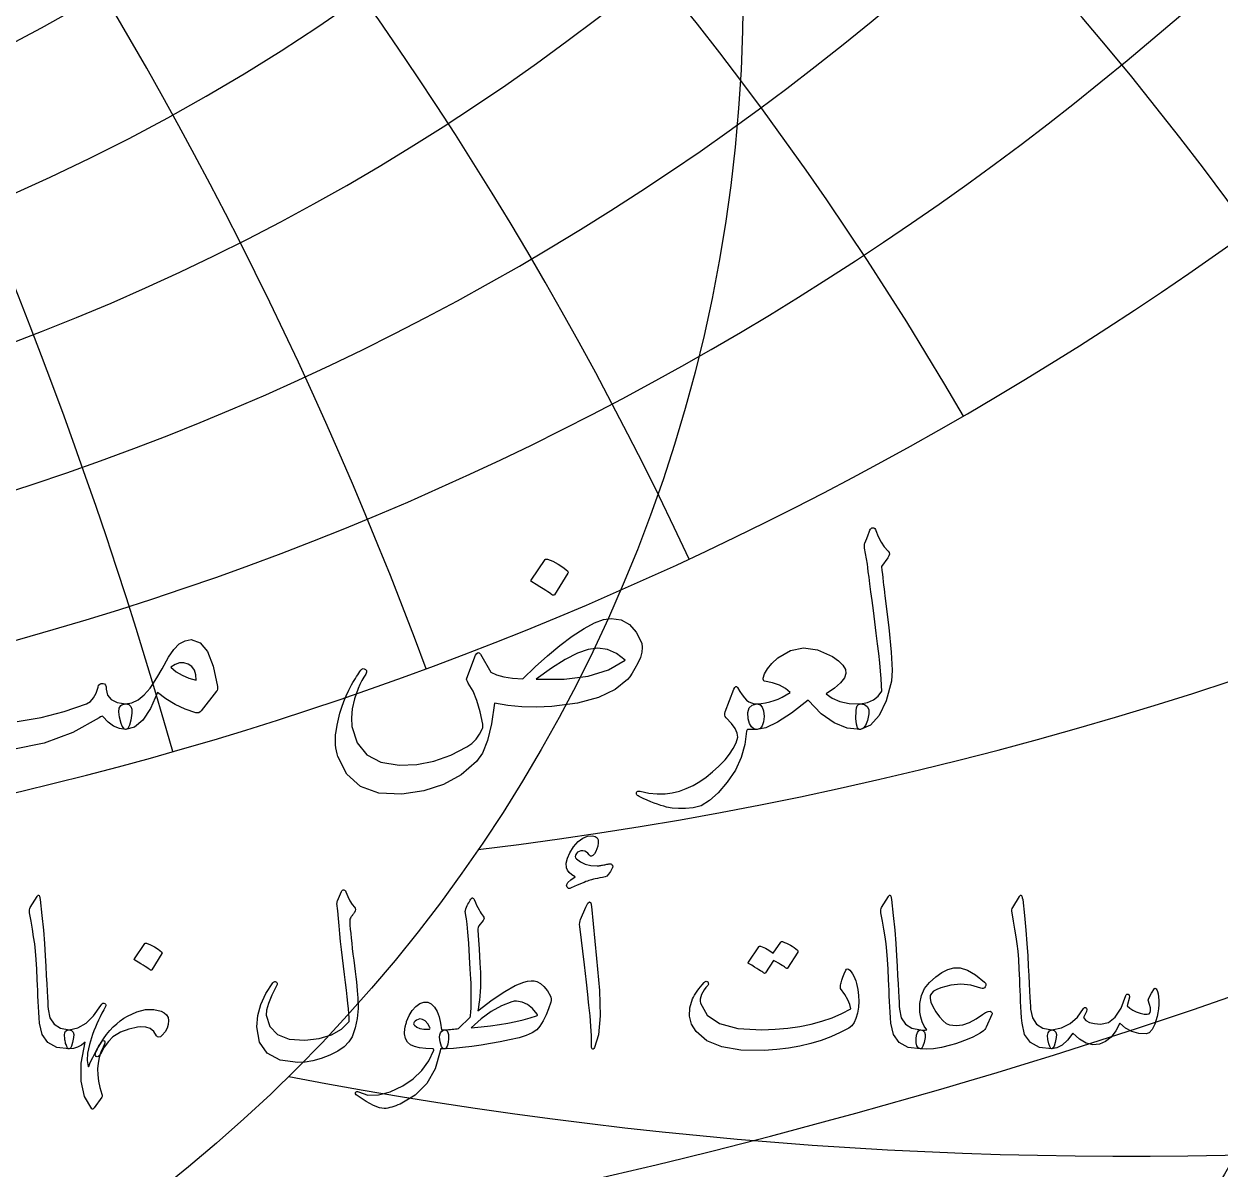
# Model space of a CAD drawing. Header units: millimetres. Extents: x -68 to 68, y -68 to 70.
# Drawn here: x 15.16 to 37.7, y -22.19 to -0.61 of the extents above; entities that cross this region are included whole.
import ezdxf

# ---------------------------------------------------------------- set-up
doc = ezdxf.new("R2010")
doc.units = ezdxf.units.MM
for name, color, linetype in [('CUT_OUTER', 1, 'Continuous'), ('ENGRAVE', 7, 'Continuous'), ('ENGRAVE_FINE', 8, 'Continuous'), ('TEXT', 5, 'Continuous')]:
    doc.layers.add(name, color=color, linetype=linetype)

msp = doc.modelspace()

# ---------------------------------------------------------------- linework, layer by layer
at = {"layer": 'CUT_OUTER'}
msp.add_arc((-0.0002, -0.0002), 68.4749, 142.031029, 87.802838, dxfattribs=at)
at = {"layer": 'ENGRAVE'}
for radius in [67, 43.8575, 28.7086]:
    msp.add_circle((0, 0), radius, dxfattribs=at)
for centre, radius, start, end in [((0, 30.2941), 37.2405, 270, 75.49449), ((0, 27.8775), 32.4871, 270, 90), ((0, 33.3206), 42.6428, 270, 33.30323), ((0, 25.9305), 28.229, 270, 90), ((0, 37.1618), 48.9134, 270, 11.35041), ((0, 42.1277), 56.3778, 270, 354.39186), ((0, 48.7087), 65.544, 270, 340.040965), ((15.0017, 55.9872), 72.6849, 276.888696, 315.464274), ((35.9794, 62.3181), 84.2706, 259.171247, 290.03171)]:
    msp.add_arc(centre, radius, start, end, dxfattribs=at)
at = {"layer": 'ENGRAVE_FINE'}
for centre, radius, start, end in [((-70.3326, -39.4895), 91.8127, 15.907198, 40), ((-49.5204, -39.4895), 77.04, 20.296793, 50), ((-34.0729, -39.4895), 68.1459, 24.992282, 60), ((-21.4801, -39.4895), 62.8036, 30.089288, 70), ((-10.4061, -39.4895), 59.9265, 35.707517, 80), ((-10.4061, -39.4895), 59.9265, 35.707517, 80), ((-21.4801, -39.4895), 62.8036, 30.089288, 70), ((-34.0729, -39.4895), 68.1459, 24.992282, 60), ((-49.5204, -39.4895), 77.04, 20.296793, 50), ((-70.3326, -39.4895), 91.8127, 15.907198, 40), ((0, 90.5061), 115.8272, 270, 305.26668)]:
    msp.add_arc(centre, radius, start, end, dxfattribs=at)
at = {"layer": 'TEXT'}
for points in [[(31.004, -10.396), (31.04, -10.3092), (31.0679, -10.2403), (31.0879, -10.1894), (31.0998, -10.1565), (31.1092, -10.1355), (31.1211, -10.1205), (31.1358, -10.1116), (31.1531, -10.1086), (31.1727, -10.1119), (31.189, -10.1219), (31.202, -10.1385), (31.2116, -10.1618), (31.2559, -10.2759), (31.3087, -10.3787), (31.3703, -10.4702), (31.4405, -10.5503), (31.4601, -10.576), (31.4658, -10.6049), (31.4574, -10.6372), (31.4352, -10.6728), (31.3181, -10.8378), (31.326, -10.9116), (31.334, -10.9841), (31.342, -11.0553), (31.35, -11.1252), (31.358, -11.1937), (31.366, -11.2609), (31.374, -11.3268), (31.3819, -11.3913), (31.4555, -11.9888), (31.5004, -12.4558), (31.5167, -12.7925), (31.5044, -12.9987), (31.4039, -13.373), (31.2728, -13.6494), (31.1111, -13.8281), (30.9189, -13.9089), (30.9135, -13.9089), (30.9082, -13.9089), (30.9029, -13.9089), (30.8976, -13.9089), (30.866, -13.879), (30.8457, -13.8104), (30.8367, -13.7033), (30.839, -13.5576), (30.844, -13.5037), (30.859, -13.4645), (30.8839, -13.4398), (30.9189, -13.4299), (31.0539, -13.4029), (31.1664, -13.354), (31.2562, -13.2832), (31.3234, -13.1903), (31.3189, -13.0789), (31.3107, -12.9522), (31.2989, -12.8101), (31.2835, -12.6528), (31.2647, -12.4808), (31.2429, -12.2948), (31.2181, -12.0949), (31.1903, -11.881), (31.1647, -11.6707), (31.1411, -11.4818), (31.1195, -11.3141), (31.0998, -11.1678), (31.0829, -11.0427), (31.0692, -10.9389), (31.0589, -10.8564), (31.0519, -10.7952), (30.9987, -10.4918), (30.997, -10.4619), (30.9974, -10.4359), (30.9997, -10.414), (31.004, -10.396)], [(24.9789, -10.71), (24.9855, -10.7034), (24.9948, -10.6994), (25.0068, -10.698), (25.0215, -10.6994), (25.1249, -10.7413), (25.2224, -10.7925), (25.3139, -10.8531), (25.3994, -10.9229), (25.4077, -10.9336), (25.4113, -10.9442), (25.4103, -10.9549), (25.4047, -10.9655), (25.1545, -11.37), (25.1452, -11.3797), (25.1332, -11.382), (25.1186, -11.377), (25.1013, -11.3647), (25.0863, -11.3541), (25.0627, -11.3381), (25.0304, -11.3168), (24.9895, -11.2902), (24.9393, -11.2582), (24.8791, -11.221), (24.8089, -11.1784), (24.7287, -11.1305), (24.7181, -11.1225), (24.7127, -11.1145), (24.7127, -11.1066), (24.7181, -11.0986)], [(26.2244, -11.8171), (26.41, -11.8444), (26.5677, -11.9316), (26.6974, -12.0786), (26.7992, -12.2855), (26.8105, -12.3647), (26.8019, -12.4532), (26.7732, -12.551), (26.7247, -12.6581), (26.6688, -12.7612), (26.6182, -12.847), (26.573, -12.9156), (26.5331, -12.9668), (26.3002, -13.1584), (25.9848, -13.3074), (25.587, -13.4139), (25.1066, -13.4778), (24.8175, -13.4917), (24.5411, -13.4857), (24.2773, -13.4598), (24.0261, -13.4139), (23.9669, -13.8041), (23.8904, -14.1178), (23.7966, -14.355), (23.6855, -14.5157), (23.3941, -14.7635), (23.0627, -14.9481), (22.6915, -15.0695), (22.2803, -15.1278), (21.8475, -15.1075), (21.5019, -14.9827), (21.2434, -14.7535), (21.0721, -14.4199), (21.0575, -14.3681), (21.0455, -14.3141), (21.0362, -14.2577), (21.0295, -14.199), (21.0262, -14.1383), (21.0269, -14.0759), (21.0315, -14.0119), (21.0402, -13.9461), (21.0588, -13.8299), (21.0827, -13.7153), (21.112, -13.6023), (21.1466, -13.4911), (21.1862, -13.3818), (21.2304, -13.2748), (21.2793, -13.1702), (21.3329, -13.0679), (21.3567, -13.0263), (21.3801, -12.9868), (21.4033, -12.9492), (21.426, -12.9136), (21.4482, -12.88), (21.4693, -12.8484), (21.4894, -12.8188), (21.5085, -12.7911), (21.5222, -12.7755), (21.5365, -12.7659), (21.5515, -12.7622), (21.5671, -12.7645), (21.5837, -12.7709), (21.5964, -12.7792), (21.605, -12.7895), (21.6097, -12.8018), (21.611, -12.8158), (21.6097, -12.8311), (21.6057, -12.8477), (21.599, -12.8657), (21.5601, -12.9245), (21.5232, -12.9894), (21.4883, -13.0603), (21.4553, -13.1371), (21.3861, -13.3337), (21.3435, -13.519), (21.3276, -13.693), (21.3382, -13.8557), (21.4377, -14.1647), (21.619, -14.3893), (21.8821, -14.5293), (22.2271, -14.5849), (22.5604, -14.5692), (22.8844, -14.5064), (23.1991, -14.3962), (23.5045, -14.2389), (23.5967, -14.1734), (23.6762, -14.0939), (23.743, -14.0004), (23.7973, -13.8929), (23.8036, -13.878), (23.8066, -13.8597), (23.8062, -13.838), (23.8026, -13.8131), (23.7557, -13.5749), (23.6948, -13.366), (23.6199, -13.1864), (23.5311, -13.036), (23.5135, -13.0084), (23.5032, -12.9841), (23.5002, -12.9631), (23.5045, -12.9455), (23.6695, -12.5091), (23.6931, -12.4761), (23.7161, -12.4625), (23.7384, -12.4681), (23.76, -12.4931), (23.9569, -12.8284), (24.0624, -12.8783), (24.1978, -12.9162), (24.3631, -12.9422), (24.5584, -12.9561), (24.7903, -12.7303), (25.0228, -12.521), (25.256, -12.3284), (25.4898, -12.1524), (25.7134, -12.0057), (25.9103, -11.9009), (26.0806, -11.8381), (26.2244, -11.8171)], [(18.3097, -12.2163), (18.4763, -12.2755), (18.6144, -12.4425), (18.7238, -12.7173), (18.8047, -13.0999), (18.8077, -13.1275), (18.806, -13.1518), (18.7997, -13.1727), (18.7887, -13.1903), (18.496, -13.5576), (18.4757, -13.5799), (18.4521, -13.5935), (18.4251, -13.5985), (18.3948, -13.5949), (18.1959, -13.527), (18.009, -13.4405), (17.834, -13.3354), (17.671, -13.2116), (17.5396, -13.5167), (17.3955, -13.7346), (17.2388, -13.8653), (17.0695, -13.9089), (17.0506, -13.9019), (17.0309, -13.8809), (17.0106, -13.846), (16.9897, -13.7971), (16.9574, -13.676), (16.9458, -13.5789), (16.9547, -13.5057), (16.9844, -13.4565), (17.0017, -13.4448), (17.0216, -13.4365), (17.0442, -13.4315), (17.0695, -13.4299), (17.1906, -13.4092), (17.309, -13.3527), (17.4248, -13.2602), (17.5379, -13.1318), (17.5875, -13.0573), (17.6617, -12.9349), (17.7605, -12.7645), (17.8839, -12.5463), (17.9803, -12.4019), (18.0835, -12.2988), (18.1932, -12.2369), (18.3097, -12.2163)], [(26.4852, -12.6049), (26.3218, -12.4804), (26.1512, -12.4053), (25.9732, -12.3793), (25.7879, -12.4026), (25.587, -12.4735), (25.3568, -12.5902), (25.0973, -12.7529), (24.8085, -12.9615), (25.3345, -12.9631), (25.7892, -12.9043), (26.1728, -12.7848), (26.4852, -12.6049)], [(30.9189, -13.4299), (30.9967, -13.4415), (31.0493, -13.4764), (31.0766, -13.5346), (31.0785, -13.6161), (31.0526, -13.7422), (31.0173, -13.833), (30.9728, -13.8886), (30.9189, -13.9089), (30.6737, -13.8866), (30.4279, -13.7878), (30.1814, -13.6125), (29.9342, -13.3607), (29.6225, -13.6025), (29.358, -13.7745), (29.1408, -13.8766), (28.9708, -13.9089), (28.9146, -13.8963), (28.8683, -13.8583), (28.8321, -13.7951), (28.8058, -13.7066), (28.7982, -13.5895), (28.8231, -13.5044), (28.8807, -13.4511), (28.9708, -13.4299), (29.0528, -13.4219), (29.1338, -13.4086), (29.2138, -13.3899), (29.2928, -13.366), (29.3708, -13.3364), (29.4478, -13.3008), (29.5239, -13.2592), (29.5989, -13.2116), (29.5067, -13.1365), (29.3953, -13.0759), (29.2645, -13.03), (29.1145, -12.9987), (29.1009, -12.9931), (29.0919, -12.9814), (29.0876, -12.9638), (29.0879, -12.9402), (29.1132, -12.8587), (29.1677, -12.7685), (29.2516, -12.6697), (29.3647, -12.5623), (29.6005, -12.4209), (29.8504, -12.3693), (30.1142, -12.4076), (30.3919, -12.5357), (30.5097, -12.6175), (30.5915, -12.698), (30.6374, -12.7772), (30.6474, -12.855), (30.6181, -12.9389), (30.5463, -13.0307), (30.4319, -13.1305), (30.2748, -13.2382), (30.3869, -13.3221), (30.5317, -13.382), (30.709, -13.4179), (30.9189, -13.4299)], [(17.9265, -12.7379), (18.0262, -12.8211), (18.1394, -12.8896), (18.2658, -12.9435), (18.4055, -12.9828), (18.3978, -12.878), (18.3696, -12.7925), (18.3207, -12.7263), (18.2511, -12.6794), (18.171, -12.6551), (18.0901, -12.6568), (18.0086, -12.6844), (17.9265, -12.7379)], [(28.3694, -13.5789), (28.5344, -13.1531), (28.5527, -13.1192), (28.5703, -13.1025), (28.5872, -13.1032), (28.6035, -13.1211), (28.6481, -13.1957), (28.6914, -13.2595), (28.7333, -13.3128), (28.7739, -13.3553), (28.8184, -13.3879), (28.867, -13.4112), (28.9196, -13.4252), (28.9761, -13.4299), (29.032, -13.4445), (29.0719, -13.4884), (29.0959, -13.5616), (29.1039, -13.6641), (29.0959, -13.7672), (29.0719, -13.8424), (29.032, -13.8896), (28.9761, -13.9089), (28.9332, -13.9109), (28.8896, -13.9116), (28.8454, -13.9109), (28.8005, -13.9089), (28.7928, -13.9109), (28.7858, -13.9169), (28.7795, -13.9269), (28.7739, -13.9408), (28.7453, -14.1927), (28.6754, -14.4372), (28.5643, -14.6743), (28.4119, -14.9042), (28.2419, -15.1041), (28.0779, -15.2515), (27.9199, -15.3463), (27.7679, -15.3886), (27.6249, -15.3995), (27.4938, -15.4005), (27.3747, -15.3916), (27.2676, -15.3726), (27.2152, -15.358), (27.1591, -15.3407), (27.0994, -15.3207), (27.036, -15.2981), (26.9693, -15.2721), (26.8997, -15.2422), (26.827, -15.2083), (26.7513, -15.1703), (26.7323, -15.1617), (26.718, -15.1517), (26.7084, -15.1404), (26.7034, -15.1278), (26.7001, -15.1108), (26.7007, -15.0972), (26.7054, -15.0868), (26.714, -15.0799), (26.7253, -15.0735), (26.738, -15.0705), (26.752, -15.0709), (26.7673, -15.0745), (26.9349, -15.1085), (27.0919, -15.1251), (27.2383, -15.1244), (27.374, -15.1065), (27.5083, -15.071), (27.6395, -15.0233), (27.7677, -14.9633), (27.893, -14.8909), (28.0156, -14.8066), (28.1358, -14.7106), (28.2538, -14.603), (28.3694, -14.4837), (28.4562, -14.375), (28.525, -14.2668), (28.5759, -14.1594), (28.6089, -14.0526), (28.5992, -13.9781), (28.5596, -13.8929), (28.4901, -13.7971), (28.3906, -13.6907), (28.3733, -13.6677), (28.364, -13.6414), (28.3627, -13.6118), (28.3694, -13.5789)], [(26.1099, -16.6899), (26.0579, -16.6997), (26.0096, -16.7089), (25.9651, -16.7176), (25.9243, -16.7259), (25.8875, -16.7339), (25.8549, -16.7418), (25.8266, -16.7498), (25.8025, -16.7578), (25.7781, -16.7669), (25.7486, -16.7783), (25.7142, -16.7919), (25.6748, -16.8077), (25.6304, -16.826), (25.581, -16.8471), (25.5266, -16.8709), (25.4672, -16.8975), (25.443, -16.9055), (25.4223, -16.9055), (25.4051, -16.8975), (25.3914, -16.8816), (25.3831, -16.8424), (25.4063, -16.7967), (25.461, -16.7446), (25.5471, -16.6859), (25.4812, -16.6485), (25.4313, -16.6081), (25.3974, -16.5647), (25.3794, -16.5183), (25.3759, -16.4307), (25.3974, -16.3357), (25.4438, -16.2331), (25.5151, -16.1231), (25.6002, -16.0245), (25.6878, -15.9564), (25.7778, -15.9187), (25.8704, -15.9115), (25.922, -15.9245), (25.9572, -15.9514), (25.9759, -15.9923), (25.9782, -16.0472), (25.9692, -16.1066), (25.9542, -16.161), (25.9333, -16.2104), (25.9063, -16.2548), (25.8794, -16.286), (25.8544, -16.2997), (25.8315, -16.296), (25.8105, -16.2748), (25.7866, -16.2431), (25.7586, -16.2199), (25.7267, -16.2052), (25.6908, -16.1989), (25.6531, -16.1989), (25.6199, -16.2069), (25.5912, -16.2229), (25.567, -16.2468), (25.5493, -16.2758), (25.5441, -16.3027), (25.5513, -16.3277), (25.571, -16.3506), (25.6449, -16.4053), (25.7347, -16.4454), (25.8405, -16.4711), (25.9622, -16.4824), (25.9728, -16.482), (25.9847, -16.4809), (25.9978, -16.479), (26.0121, -16.4764), (26.0277, -16.4733), (26.0446, -16.4699), (26.0626, -16.4663), (26.082, -16.4624), (26.1029, -16.4585), (26.1219, -16.4549), (26.1389, -16.4515), (26.1538, -16.4484), (26.1671, -16.4458), (26.1788, -16.4439), (26.189, -16.4428), (26.1977, -16.4424), (26.2142, -16.4442), (26.2277, -16.4494), (26.2382, -16.4582), (26.2456, -16.4704), (26.2504, -16.4821), (26.2526, -16.4933), (26.2524, -16.5041), (26.2496, -16.5143), (26.211, -16.5866), (26.1748, -16.64), (26.1411, -16.6745), (26.1099, -16.6899)], [(15.4035, -17.0572), (15.4113, -17.0452), (15.4185, -17.0372), (15.4253, -17.0332), (15.4315, -17.0332), (15.441, -17.0385), (15.4495, -17.0542), (15.4569, -17.0804), (15.4634, -17.1171), (15.4964, -17.4152), (15.5233, -17.6909), (15.5443, -17.9442), (15.5592, -18.1749), (15.5688, -18.3723), (15.5777, -18.5492), (15.5858, -18.7056), (15.5932, -18.8416), (15.5995, -18.9571), (15.6046, -19.0522), (15.6085, -19.1268), (15.6111, -19.1809), (15.6466, -19.3431), (15.7249, -19.4623), (15.8462, -19.5387), (16.0103, -19.5721), (16.056, -19.5841), (16.0852, -19.612), (16.0979, -19.6559), (16.0942, -19.7158), (16.0754, -19.8101), (16.0552, -19.8775), (16.0335, -19.9179), (16.0103, -19.9314), (15.7793, -19.901), (15.6091, -19.8096), (15.4999, -19.6574), (15.4515, -19.4444), (15.4438, -19.3425), (15.437, -19.2403), (15.4309, -19.1379), (15.4255, -19.0352), (15.4206, -18.9323), (15.416, -18.8291), (15.4117, -18.7257), (15.4075, -18.622), (15.4001, -18.4243), (15.3896, -18.2463), (15.3761, -18.088), (15.3596, -17.9494), (15.3402, -17.8163), (15.3177, -17.6745), (15.2923, -17.5239), (15.2638, -17.3646), (15.2601, -17.3359), (15.2608, -17.3097), (15.2661, -17.286), (15.2758, -17.2648)], [(21.144, -16.9614), (21.1509, -16.9492), (21.1599, -16.9404), (21.1709, -16.9352), (21.1839, -16.9334), (21.1968, -16.9357), (21.2078, -16.9424), (21.2168, -16.9537), (21.2238, -16.9694), (21.261, -17.0609), (21.3006, -17.14), (21.3428, -17.2066), (21.3875, -17.2608), (21.4007, -17.2802), (21.4044, -17.3027), (21.3987, -17.3282), (21.3835, -17.3566), (21.3737, -17.3703), (21.3645, -17.3835), (21.3558, -17.3963), (21.3475, -17.4085), (21.3398, -17.42), (21.3326, -17.4304), (21.3258, -17.4399), (21.3196, -17.4484), (21.3091, -17.4639), (21.3016, -17.4823), (21.2971, -17.5038), (21.2956, -17.5282), (21.3004, -17.5972), (21.3066, -17.6725), (21.3144, -17.7539), (21.3236, -17.8416), (21.3341, -17.9355), (21.3455, -18.0357), (21.358, -18.1421), (21.3715, -18.2548), (21.3866, -18.3672), (21.3999, -18.4728), (21.4115, -18.5718), (21.4214, -18.664), (21.4297, -18.7497), (21.4369, -18.8291), (21.4427, -18.9023), (21.4473, -18.9693), (21.4526, -19.1677), (21.4364, -19.3556), (21.3987, -19.5329), (21.3396, -19.6999), (21.2819, -19.7979), (21.1929, -19.8885), (21.0723, -19.9716), (20.9204, -20.0472), (20.7557, -20.1098), (20.601, -20.1539), (20.4563, -20.1796), (20.3216, -20.1869), (19.9843, -20.1405), (19.7428, -20.0132), (19.5971, -19.8051), (19.5472, -19.5162), (19.5646, -19.3009), (19.621, -19.0901), (19.7163, -18.8838), (19.8506, -18.6819), (19.8608, -18.6702), (19.8715, -18.663), (19.8827, -18.6602), (19.8945, -18.662), (19.907, -18.6667), (19.9164, -18.6729), (19.9229, -18.6807), (19.9264, -18.6899), (19.9289, -18.7036), (19.9284, -18.7168), (19.9249, -18.7296), (19.9184, -18.7418), (19.8269, -18.9202), (19.7637, -19.0721), (19.7291, -19.1976), (19.7228, -19.2967), (19.7894, -19.51), (19.9334, -19.6589), (20.1547, -19.7435), (20.4533, -19.7637), (20.7226, -19.7345), (20.9513, -19.6669), (21.1397, -19.5609), (21.2877, -19.4164), (21.2845, -19.3467), (21.2792, -19.2652), (21.2716, -19.1721), (21.2617, -19.0671), (21.2494, -18.9502), (21.2343, -18.8211), (21.2164, -18.6798), (21.1958, -18.5262), (21.1764, -18.3678), (21.1579, -18.2119), (21.1405, -18.0584), (21.124, -17.9075), (21.1088, -17.759), (21.0951, -17.6131), (21.0828, -17.4696), (21.0721, -17.3286), (21.0561, -17.1929), (21.0569, -17.1775), (21.0591, -17.163), (21.0629, -17.1495), (21.0681, -17.137)], [(23.579, -17.1051), (23.5885, -17.0949), (23.597, -17.0881), (23.6045, -17.0849), (23.611, -17.0851), (23.6187, -17.0886), (23.6259, -17.0951), (23.6327, -17.1046), (23.6389, -17.1171), (23.6642, -17.171), (23.6883, -17.2209), (23.7111, -17.2668), (23.7327, -17.3087), (23.7533, -17.3461), (23.7731, -17.3785), (23.7922, -17.406), (23.8106, -17.4284), (23.824, -17.4469), (23.8285, -17.4664), (23.824, -17.4868), (23.8106, -17.5083), (23.7307, -17.6081), (23.7205, -17.6253), (23.7138, -17.645), (23.7105, -17.6672), (23.7108, -17.6919), (23.7237, -17.8803), (23.7347, -18.0462), (23.7437, -18.1897), (23.7507, -18.3107), (23.7559, -18.4095), (23.7597, -18.4863), (23.7619, -18.5412), (23.7627, -18.5741), (23.7618, -18.6714), (23.7592, -18.7638), (23.7548, -18.8511), (23.7487, -18.9334), (23.7411, -19.0108), (23.7322, -19.0831), (23.7221, -19.1505), (23.7108, -19.2128), (23.982, -19.0053), (24.2167, -18.8456), (24.4151, -18.7338), (24.577, -18.6699), (24.6491, -18.653), (24.7137, -18.646), (24.7709, -18.649), (24.8205, -18.662), (24.8906, -18.6984), (24.9572, -18.7558), (25.0204, -18.8341), (25.08, -18.9334), (25.0892, -18.9571), (25.093, -18.9843), (25.0912, -19.015), (25.084, -19.0492), (25.0443, -19.1719), (24.9972, -19.2887), (24.9425, -19.3995), (24.8804, -19.5043), (24.82, -19.5716), (24.7347, -19.63), (24.6244, -19.6794), (24.4892, -19.7198), (24.3082, -19.7599), (24.1284, -19.7962), (23.9499, -19.8287), (23.7726, -19.8575), (23.5969, -19.8824), (23.4228, -19.9029), (23.2506, -19.9193), (23.08, -19.9314), (23.0608, -19.9259), (23.0431, -19.9094), (23.0269, -19.882), (23.0122, -19.8436), (22.9992, -19.7964), (22.9922, -19.7508), (22.9912, -19.7066), (22.9962, -19.6639), (23.0074, -19.6268), (23.0252, -19.5991), (23.0494, -19.5809), (23.08, -19.5721), (23.1208, -19.5699), (23.1594, -19.5671), (23.1957, -19.5639), (23.2297, -19.5601), (23.2615, -19.5564), (23.2911, -19.5532), (23.3184, -19.5504), (23.3435, -19.5482), (23.5671, -19.3326), (23.5691, -19.3232), (23.571, -19.3111), (23.573, -19.2963), (23.575, -19.2787), (23.577, -19.2584), (23.579, -19.2353), (23.581, -19.2095), (23.583, -19.1809), (23.5848, -19.1498), (23.586, -19.1165), (23.5868, -19.081), (23.587, -19.0432), (23.587, -19.0034), (23.587, -18.9619), (23.587, -18.9186), (23.587, -18.8735), (23.5865, -18.8226), (23.585, -18.7618), (23.5825, -18.6909), (23.579, -18.6101), (23.5745, -18.5197), (23.5691, -18.4204), (23.5626, -18.3122), (23.5551, -18.1949), (23.5379, -17.9347), (23.5221, -17.7288), (23.5079, -17.5774), (23.4952, -17.4803), (23.485, -17.418), (23.4782, -17.3706), (23.475, -17.3381), (23.4752, -17.3207), (23.4873, -17.2877), (23.4997, -17.2568), (23.5123, -17.2279), (23.5251, -17.2009), (23.5382, -17.1755), (23.5516, -17.151), (23.5652, -17.1276), (23.579, -17.1051)], [(31.4471, -17.0572), (31.4549, -17.0452), (31.4621, -17.0372), (31.4688, -17.0332), (31.4751, -17.0332), (31.4846, -17.0385), (31.493, -17.0542), (31.5005, -17.0804), (31.507, -17.1171), (31.5399, -17.4152), (31.5669, -17.6909), (31.5879, -17.9442), (31.6028, -18.1749), (31.6124, -18.3723), (31.6213, -18.5492), (31.6294, -18.7056), (31.6368, -18.8416), (31.6431, -18.9571), (31.6482, -19.0522), (31.6521, -19.1268), (31.6547, -19.1809), (31.6901, -19.3431), (31.7685, -19.4623), (31.8897, -19.5387), (32.0539, -19.5721), (32.0996, -19.5841), (32.1288, -19.612), (32.1415, -19.6559), (32.1377, -19.7158), (32.119, -19.8101), (32.0988, -19.8775), (32.0771, -19.9179), (32.0539, -19.9314), (31.8229, -19.901), (31.6527, -19.8096), (31.5434, -19.6574), (31.495, -19.4444), (31.4874, -19.3425), (31.4806, -19.2403), (31.4745, -19.1379), (31.4691, -19.0352), (31.4642, -18.9323), (31.4596, -18.8291), (31.4552, -18.7257), (31.4511, -18.622), (31.4436, -18.4243), (31.4332, -18.2463), (31.4197, -18.088), (31.4032, -17.9494), (31.3838, -17.8163), (31.3613, -17.6745), (31.3359, -17.5239), (31.3074, -17.3646), (31.3037, -17.3359), (31.3044, -17.3097), (31.3097, -17.286), (31.3194, -17.2648)], [(33.9181, -17.0572), (33.9259, -17.0452), (33.9331, -17.0372), (33.9399, -17.0332), (33.9461, -17.0332), (33.9556, -17.0385), (33.9641, -17.0542), (33.9715, -17.0804), (33.978, -17.1171), (34.011, -17.4152), (34.0379, -17.6909), (34.0589, -17.9442), (34.0738, -18.1749), (34.0834, -18.3723), (34.0923, -18.5492), (34.1004, -18.7056), (34.1078, -18.8416), (34.1141, -18.9571), (34.1192, -19.0522), (34.1231, -19.1268), (34.1257, -19.1809), (34.1612, -19.3431), (34.2395, -19.4623), (34.3608, -19.5387), (34.5249, -19.5721), (34.5706, -19.5841), (34.5998, -19.612), (34.6125, -19.6559), (34.6088, -19.7158), (34.59, -19.8101), (34.5698, -19.8775), (34.5481, -19.9179), (34.5249, -19.9314), (34.2939, -19.901), (34.1237, -19.8096), (34.0145, -19.6574), (33.966, -19.4444), (33.9584, -19.3425), (33.9516, -19.2403), (33.9455, -19.1379), (33.9401, -19.0352), (33.9352, -18.9323), (33.9306, -18.8291), (33.9263, -18.7257), (33.9221, -18.622), (33.9147, -18.4243), (33.9042, -18.2463), (33.8907, -18.088), (33.8742, -17.9494), (33.8548, -17.8163), (33.8323, -17.6745), (33.8069, -17.5239), (33.7784, -17.3646), (33.7747, -17.3359), (33.7754, -17.3097), (33.7807, -17.286), (33.7904, -17.2648)], [(25.7467, -17.2568), (25.7848, -17.1829), (25.8155, -17.157), (25.8387, -17.179), (25.8544, -17.2488), (25.9462, -18.2268), (26.0009, -18.8271), (26.0131, -19.3067), (25.9829, -19.6654), (25.9103, -19.9034), (25.8971, -19.9229), (25.8854, -19.9334), (25.8751, -19.9349), (25.8664, -19.9274), (25.8594, -19.9157), (25.8544, -19.9005), (25.8514, -19.8817), (25.8504, -19.8595), (25.8504, -19.6866), (25.8425, -19.5033), (25.8265, -19.3094), (25.8025, -19.1051), (25.7973, -19.0517), (25.7816, -18.9075), (25.7554, -18.6724), (25.7187, -18.3466), (25.6309, -17.6241), (25.6289, -17.5856), (25.6309, -17.5502), (25.6369, -17.5178), (25.6469, -17.4883)], [(17.4354, -17.9434), (17.4404, -17.9384), (17.4474, -17.9354), (17.4564, -17.9344), (17.4674, -17.9354), (17.545, -17.9669), (17.6181, -18.0053), (17.6867, -18.0507), (17.7508, -18.1031), (17.757, -18.1111), (17.7598, -18.1191), (17.759, -18.127), (17.7548, -18.135), (17.5672, -18.4384), (17.5602, -18.4456), (17.5512, -18.4474), (17.5402, -18.4436), (17.5273, -18.4344), (17.516, -18.4264), (17.4983, -18.4145), (17.4741, -18.3985), (17.4434, -18.3785), (17.4058, -18.3546), (17.3606, -18.3266), (17.308, -18.2947), (17.2478, -18.2588), (17.2398, -18.2528), (17.2358, -18.2468), (17.2358, -18.2408), (17.2398, -18.2348)], [(29.4192, -17.9155), (29.4242, -17.9105), (29.4312, -17.9075), (29.4402, -17.9065), (29.4512, -17.9075), (29.4905, -17.9222), (29.5285, -17.9384), (29.5653, -17.9561), (29.6009, -17.9753), (29.6354, -17.9963), (29.6692, -18.0193), (29.7023, -18.0442), (29.7346, -18.0711), (29.7408, -18.0794), (29.7436, -18.0881), (29.7428, -18.0973), (29.7386, -18.1071), (29.547, -18.4105), (29.5417, -18.4145), (29.534, -18.4145), (29.5238, -18.4105), (29.511, -18.4025), (29.5023, -18.3951), (29.4881, -18.385), (29.4684, -18.3722), (29.4432, -18.3566), (29.4122, -18.338), (29.3753, -18.3162), (29.3324, -18.2911), (29.2835, -18.2628), (29.1318, -18.4983), (29.1248, -18.5055), (29.1158, -18.5073), (29.1049, -18.5035), (29.0919, -18.4943), (29.0807, -18.4863), (29.063, -18.4743), (29.0388, -18.4584), (29.0081, -18.4384), (28.9704, -18.4145), (28.9252, -18.3865), (28.8726, -18.3546), (28.8125, -18.3186), (28.8062, -18.3127), (28.8035, -18.3067), (28.8042, -18.3007), (28.8085, -18.2947), (29.0041, -18.0033), (29.0091, -17.9983), (29.016, -17.9953), (29.025, -17.9943), (29.036, -17.9953), (29.0694, -18.0062), (29.1019, -18.0188), (29.1333, -18.0331), (29.1637, -18.0492), (29.1932, -18.0668), (29.2216, -18.0856), (29.2491, -18.1057), (29.2755, -18.127)], [(30.7206, -18.4464), (30.7474, -18.4801), (30.772, -18.5172), (30.7943, -18.5579), (30.8144, -18.6021), (30.8323, -18.6495), (30.8478, -18.6999), (30.8612, -18.7533), (30.8723, -18.8097), (30.8868, -18.9229), (30.8903, -19.0352), (30.8828, -19.1465), (30.8643, -19.2568), (30.8364, -19.3551), (30.8004, -19.4344), (30.7565, -19.4948), (30.7046, -19.5362), (30.54, -19.6233), (30.3653, -19.7009), (30.1807, -19.769), (29.9861, -19.8276), (29.7815, -19.8763), (29.5669, -19.9144), (29.3424, -19.9421), (29.1079, -19.9593), (28.6683, -19.9548), (28.3075, -19.8935), (28.0255, -19.7752), (27.8225, -19.6001), (27.7391, -19.4631), (27.7007, -19.3156), (27.7072, -19.1577), (27.7586, -18.9893), (27.7759, -18.953), (27.796, -18.9159), (27.8188, -18.8781), (27.8444, -18.8396), (27.8727, -18.8003), (27.9038, -18.7603), (27.9376, -18.7195), (27.9742, -18.6779), (27.9864, -18.6662), (27.9991, -18.659), (28.0123, -18.6562), (28.026, -18.658), (28.0353, -18.6615), (28.043, -18.6679), (28.0493, -18.6774), (28.054, -18.6899), (28.0562, -18.7016), (28.055, -18.7129), (28.0502, -18.7236), (28.042, -18.7338), (28.0078, -18.7745), (27.9771, -18.8166), (27.95, -18.8603), (27.9262, -18.9055), (27.91, -18.9486), (27.9013, -18.9903), (27.9001, -19.0305), (27.9063, -19.0691), (28.031, -19.2949), (28.2656, -19.4534), (28.6099, -19.5444), (29.064, -19.5681), (29.3136, -19.5585), (29.5515, -19.5377), (29.7776, -19.5056), (29.9921, -19.4623), (30.195, -19.4078), (30.3868, -19.3421), (30.5673, -19.2651), (30.7366, -19.1769), (30.7201, -19.0946), (30.6827, -19.0033), (30.6243, -18.903), (30.545, -18.7937), (30.5425, -18.7832), (30.543, -18.7638), (30.5465, -18.7353), (30.5529, -18.6979), (30.5547, -18.6941), (30.5559, -18.6909), (30.5567, -18.6882), (30.5569, -18.6859), (30.5699, -18.635), (30.5889, -18.5781), (30.6138, -18.5153), (30.6448, -18.4464), (30.6585, -18.4254), (30.6757, -18.4184), (30.6964, -18.4254), (30.7206, -18.4464)], [(33.3992, -19.2807), (33.2914, -19.5202), (33.2777, -19.5439), (33.2645, -19.5631), (33.2517, -19.5779), (33.2395, -19.5881), (33.1774, -19.6306), (33.1108, -19.6704), (33.0397, -19.7075), (32.9641, -19.7418), (32.8842, -19.7738), (32.8004, -19.8041), (32.7126, -19.8327), (32.6208, -19.8595), (32.4491, -19.9015), (32.2974, -19.9274), (32.1657, -19.9374), (32.0539, -19.9314), (32.0112, -19.9119), (31.9831, -19.8735), (31.9693, -19.8161), (31.9701, -19.7398), (31.9803, -19.6709), (31.995, -19.62), (32.0142, -19.5871), (32.0379, -19.5721), (32.0419, -19.5721), (32.0459, -19.5721), (32.0499, -19.5721), (32.0539, -19.5721), (32.0836, -19.5751), (32.1128, -19.5761), (32.1415, -19.5751), (32.1697, -19.5721), (32.1213, -19.5005), (32.0839, -19.4214), (32.0574, -19.3348), (32.0419, -19.2408), (32.0397, -19.0724), (32.0689, -18.9224), (32.1295, -18.7909), (32.2216, -18.6779), (32.3401, -18.5724), (32.4561, -18.4913), (32.5696, -18.4347), (32.6806, -18.4025), (32.8004, -18.4027), (32.9361, -18.4474), (33.0878, -18.5365), (33.2555, -18.6699), (33.2744, -18.6906), (33.2834, -18.7129), (33.2824, -18.7366), (33.2715, -18.7618), (33.2557, -18.7812), (33.2365, -18.7917), (33.2138, -18.7932), (33.1876, -18.7857), (32.9998, -18.7313), (32.8114, -18.7119), (32.6225, -18.7273), (32.4331, -18.7777), (32.358, -18.8094), (32.3004, -18.8446), (32.2602, -18.8833), (32.2375, -18.9254), (32.2321, -18.9788), (32.2475, -19.0472), (32.2839, -19.1305), (32.3413, -19.2288), (32.4112, -19.3281), (32.4771, -19.4025), (32.5389, -19.4519), (32.5968, -19.4763), (32.7228, -19.4888), (32.8493, -19.4743), (32.9763, -19.4329), (33.1038, -19.3645), (33.2196, -19.2847), (33.2794, -19.2468), (33.3273, -19.2248), (33.3633, -19.2188), (33.3872, -19.2288), (33.3969, -19.241), (33.4022, -19.2538), (33.4029, -19.267), (33.3992, -19.2807)], [(36.461, -18.7937), (36.4697, -18.7877), (36.48, -18.7897), (36.4917, -18.7997), (36.5049, -18.8176), (36.5191, -18.8481), (36.5299, -18.8915), (36.5371, -18.9479), (36.5408, -19.0172), (36.5421, -19.0961), (36.5379, -19.1729), (36.5281, -19.2478), (36.5129, -19.3206), (36.4685, -19.4623), (36.4191, -19.5641), (36.3647, -19.626), (36.3053, -19.648), (36.1649, -19.6397), (36.0349, -19.6031), (35.9154, -19.5379), (35.8063, -19.4444), (35.7315, -19.5918), (35.6427, -19.7068), (35.5399, -19.7894), (35.4231, -19.8396), (35.3006, -19.8506), (35.1766, -19.8196), (35.0511, -19.7468), (34.9241, -19.632), (34.8213, -19.763), (34.7205, -19.8565), (34.6217, -19.9127), (34.5249, -19.9314), (34.5055, -19.9204), (34.487, -19.8875), (34.4695, -19.8326), (34.4531, -19.7557), (34.4471, -19.6799), (34.4571, -19.624), (34.483, -19.5881), (34.5249, -19.5721), (34.709, -19.5305), (34.8702, -19.4494), (35.0084, -19.3289), (35.1237, -19.1689), (35.1299, -19.1602), (35.1367, -19.154), (35.1439, -19.1502), (35.1517, -19.149), (35.1611, -19.15), (35.1696, -19.153), (35.1771, -19.158), (35.1836, -19.1649), (35.1873, -19.1864), (35.1786, -19.2228), (35.1574, -19.2742), (35.1237, -19.3406), (35.1679, -19.3917), (35.2365, -19.4294), (35.3295, -19.4536), (35.4471, -19.4643), (35.5935, -19.4336), (35.7215, -19.3336), (35.831, -19.1642), (35.9221, -18.9254), (35.9266, -18.9132), (35.9321, -18.9045), (35.9386, -18.8992), (35.946, -18.8975), (35.9573, -18.8985), (35.967, -18.9015), (35.9752, -18.9065), (35.982, -18.9134), (35.987, -18.9234), (35.99, -18.9334), (35.991, -18.9434), (35.99, -18.9534), (35.95, -19.121), (35.9967, -19.1624), (36.0528, -19.1989), (36.1185, -19.2303), (36.1935, -19.2568), (36.2667, -19.274), (36.3223, -19.2777), (36.3605, -19.268), (36.3812, -19.2448), (36.3879, -19.2094), (36.3842, -19.159), (36.3699, -19.0936), (36.3452, -19.0132), (36.3495, -18.9905), (36.3702, -18.9464), (36.4074, -18.8808), (36.461, -18.7937)], [(16.649, -19.8995), (16.6051, -19.9938), (16.5732, -20.0931), (16.5532, -20.1974), (16.5452, -20.3066), (16.5487, -20.4204), (16.5632, -20.5382), (16.5887, -20.6599), (16.6251, -20.7857), (16.6296, -20.8024), (16.6311, -20.8166), (16.6296, -20.8283), (16.6251, -20.8376), (16.4814, -21.0411), (16.4681, -21.0559), (16.4564, -21.0641), (16.4462, -21.0659), (16.4375, -21.0611), (16.3007, -20.8268), (16.2339, -20.5392), (16.2369, -20.1981), (16.3097, -19.8036), (16.2401, -19.8595), (16.167, -19.8995), (16.0904, -19.9234), (16.0103, -19.9314), (15.9931, -19.9262), (15.9774, -19.9104), (15.9632, -19.8842), (15.9504, -19.8476), (15.9432, -19.8255), (15.9375, -19.8032), (15.9332, -19.7806), (15.9305, -19.7577), (15.9285, -19.7349), (15.9265, -19.7123), (15.9245, -19.69), (15.9225, -19.6679), (15.925, -19.6275), (15.9405, -19.5981), (15.9689, -19.5796), (16.0103, -19.5721), (16.1732, -19.5357), (16.3267, -19.4464), (16.4706, -19.3042), (16.6051, -19.1091), (16.6233, -19.0844), (16.642, -19.0701), (16.6613, -19.0664), (16.681, -19.0731), (16.6954, -19.0859), (16.7029, -19.1001), (16.7034, -19.1158), (16.6969, -19.133), (16.6616, -19.1954), (16.6276, -19.2588), (16.5948, -19.3231), (16.5632, -19.3885), (16.5329, -19.4549), (16.5038, -19.5222), (16.476, -19.5906), (16.4494, -19.6599), (16.3906, -19.8488), (16.3576, -20.0122), (16.3506, -20.1502), (16.3696, -20.2627), (16.3713, -20.2662), (16.3726, -20.2687), (16.3733, -20.2702), (16.3736, -20.2707), (16.3738, -20.2702), (16.3746, -20.2687), (16.3758, -20.2662), (16.3776, -20.2627), (16.4019, -20.2055), (16.427, -20.1495), (16.4528, -20.0947), (16.4794, -20.0412), (16.5069, -19.9887), (16.5358, -19.9369), (16.5658, -19.8859), (16.5971, -19.8356), (16.6198, -19.8007), (16.6401, -19.7797), (16.6578, -19.7727), (16.673, -19.7797), (16.6805, -19.7947), (16.679, -19.8196), (16.6685, -19.8545), (16.649, -19.8995)], [(23.0002, -19.9753), (22.9066, -20.3039), (22.7497, -20.5791), (22.5294, -20.8009), (22.2457, -20.9693), (22.2061, -20.9864), (22.1669, -21.0017), (22.1282, -21.0153), (22.09, -21.0272), (22.0526, -21.037), (22.0162, -21.0446), (21.9808, -21.05), (21.9463, -21.0531), (21.8605, -21.0409), (21.7467, -20.9962), (21.605, -20.9191), (21.4354, -20.8096), (21.4171, -20.7939), (21.4064, -20.7787), (21.4032, -20.764), (21.4074, -20.7497), (21.4169, -20.7388), (21.4294, -20.7338), (21.4448, -20.7348), (21.4633, -20.7418), (21.6397, -20.7989), (21.8376, -20.7986), (22.0569, -20.741), (22.2976, -20.626), (22.4942, -20.4925), (22.6569, -20.3356), (22.7856, -20.1552), (22.8804, -19.9514), (22.8797, -19.9441), (22.8774, -19.9384), (22.8737, -19.9341), (22.8685, -19.9314), (22.731, -19.9234), (22.614, -19.9074), (22.5174, -19.8835), (22.4413, -19.8516), (22.3824, -19.8022), (22.3455, -19.7338), (22.3306, -19.6465), (22.3375, -19.5402), (22.3398, -19.5261), (22.3425, -19.5117), (22.3458, -19.4971), (22.3495, -19.4823), (22.3538, -19.467), (22.3585, -19.4509), (22.3637, -19.434), (22.3695, -19.4164), (22.4164, -19.3024), (22.4733, -19.2079), (22.5401, -19.1328), (22.617, -19.0771), (22.6956, -19.0467), (22.7677, -19.0472), (22.8333, -19.0786), (22.8924, -19.141), (22.9441, -19.2278), (22.9832, -19.3286), (23.0099, -19.4434), (23.0242, -19.5721), (23.032, -19.572), (23.0396, -19.5716), (23.047, -19.571), (23.0541, -19.5701), (23.0612, -19.5692), (23.0686, -19.5686), (23.0762, -19.5683), (23.084, -19.5681), (23.111, -19.5739), (23.1319, -19.5911), (23.1469, -19.6198), (23.1559, -19.6599), (23.1596, -19.7041), (23.1589, -19.7488), (23.1536, -19.7939), (23.1439, -19.8396), (23.1312, -19.8797), (23.117, -19.9084), (23.1012, -19.9257), (23.084, -19.9314), (23.0082, -19.9314), (23.0077, -19.9386), (23.0062, -19.9484), (23.0037, -19.9606), (23.0002, -19.9753)], [(24.4373, -19.0292), (24.4171, -19.03), (24.3964, -19.0322), (24.3752, -19.036), (24.3535, -19.0412), (24.1574, -19.1183), (23.9643, -19.2258), (23.7741, -19.3638), (23.587, -19.5322), (23.7739, -19.5147), (23.9513, -19.4943), (24.1192, -19.4708), (24.2776, -19.4444), (24.4266, -19.4147), (24.566, -19.3815), (24.696, -19.3448), (24.8165, -19.3047), (24.8278, -19.2999), (24.8335, -19.2937), (24.8337, -19.2859), (24.8285, -19.2767), (24.7427, -19.1714), (24.6489, -19.0951), (24.5471, -19.0477), (24.4373, -19.0292)], [(17.655, -19.6839), (17.6034, -19.6031), (17.5362, -19.5482), (17.4537, -19.5192), (17.3556, -19.5162), (17.3, -19.5233), (17.2448, -19.5327), (17.1902, -19.5443), (17.136, -19.5581), (17.0824, -19.5747), (17.0293, -19.5946), (16.9766, -19.6177), (16.9245, -19.644), (16.8352, -19.7039), (16.7508, -19.7877), (16.6715, -19.8955), (16.5971, -20.0272), (16.5759, -20.0569), (16.5562, -20.0741), (16.538, -20.0788), (16.5213, -20.0711), (16.5073, -20.0556), (16.5013, -20.0372), (16.5033, -20.0157), (16.5133, -19.9913), (16.5285, -19.9591), (16.5422, -19.9304), (16.5545, -19.9052), (16.5652, -19.8835), (16.5747, -19.865), (16.5832, -19.8496), (16.5907, -19.8371), (16.5971, -19.8276), (16.6558, -19.7393), (16.7159, -19.6579), (16.7775, -19.5836), (16.8406, -19.5162), (16.9053, -19.4556), (16.9714, -19.4015), (17.039, -19.3538), (17.1081, -19.3126), (17.2855, -19.2321), (17.4504, -19.1899), (17.6029, -19.1861), (17.7428, -19.2208), (17.8025, -19.251), (17.8456, -19.2897), (17.8723, -19.3368), (17.8825, -19.3925), (17.8766, -19.4683), (17.8546, -19.5402), (17.8167, -19.608), (17.7628, -19.6719), (17.7276, -19.6996), (17.6979, -19.7108), (17.6737, -19.7056), (17.655, -19.6839)], [(22.8086, -19.5282), (22.7667, -19.4551), (22.7208, -19.4035), (22.6709, -19.3733), (22.617, -19.3645), (22.5848, -19.373), (22.5561, -19.3865), (22.5309, -19.405), (22.5092, -19.4284), (22.5022, -19.4409), (22.5012, -19.4544), (22.5062, -19.4688), (22.5172, -19.4843), (22.5583, -19.5205), (22.618, -19.5452), (22.6961, -19.5584), (22.7926, -19.5601), (22.8026, -19.5581), (22.8086, -19.5522), (22.8106, -19.5422), (22.8086, -19.5282)]]:
    msp.add_lwpolyline(points, close=True, dxfattribs=at)
msp.add_lwpolyline([(15.0266, -13.7569), (15.4821, -13.684), (15.9182, -13.5732), (16.335, -13.4245), (16.4085, -13.381), (16.4694, -13.3141), (16.5176, -13.2239), (16.5532, -13.1105), (16.5652, -13.0782), (16.5852, -13.0559), (16.6131, -13.0436), (16.649, -13.0413), (16.6746, -13.0523), (16.6929, -13.0746), (16.7039, -13.1082), (16.7076, -13.1531), (16.7325, -13.2642), (16.8021, -13.3474), (16.9162, -13.4026), (17.0748, -13.4299), (17.1321, -13.4425), (17.1706, -13.4751), (17.1906, -13.5277), (17.1919, -13.6002), (17.1726, -13.7352), (17.1467, -13.8317), (17.1141, -13.8896), (17.0748, -13.9089), (16.9581, -13.8936), (16.8473, -13.8477), (16.7425, -13.7712), (16.6437, -13.6641), (16.6354, -13.6597), (16.6211, -13.6627), (16.6008, -13.673), (16.5745, -13.6907), (16.0782, -13.9701), (15.5366, -14.1697), (14.9498, -14.2895)], dxfattribs=at)

doc.saveas('drawing.dxf')
